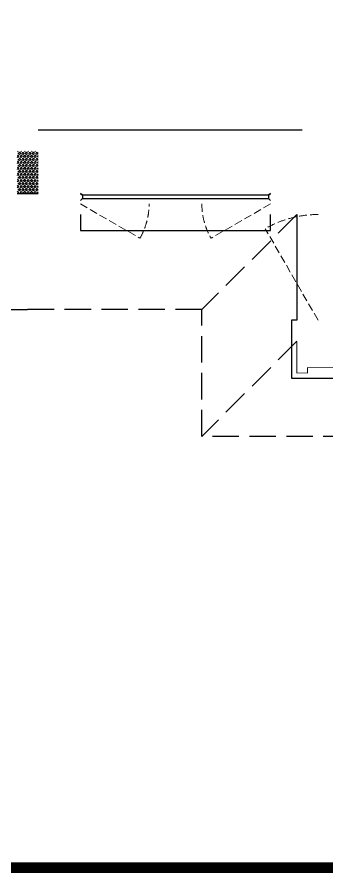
# Model space of a CAD drawing. Extents: x 2803505 to 5851001, y -1372902 to 24339.
# Drawn here: x 3669614 to 3672548, y -925904 to -917803 of the extents above; entities that cross this region are included whole.
import ezdxf

# ---------------------------------------------------------------- set-up
doc = ezdxf.new("R2010")
doc.units = 0
doc.header["$LTSCALE"] = 1000
doc.header["$MEASUREMENT"] = 0
doc.linetypes.add('DASH', pattern=[0.35, 0.25, -0.1])
doc.layers.get('0').update_dxf_attribs({"linetype": 'CONTINUOUS'})
for name, color, linetype in [('!!电气', 1, 'CONTINUOUS'), ('3-栏杆1', 252, 'CONTINUOUS'), ('3.5方案汇报，与郭总、侯月琴确定户型_t8$0$2020.03.04 -1安徽标准化洋房户型(UA）_t8_t8$0$看线', 154, 'CONTINUOUS'), ('保温', 6, 'CONTINUOUS'), ('卫生间', 6, 'CONTINUOUS'), ('看线', 185, 'CONTINUOUS')]:
    doc.layers.add(name, color=color, linetype=linetype)
doc.layers.add('WINDOW', color=146, linetype='CONTINUOUS', lineweight=20)
doc.layers.add('图框', color=147, linetype='CONTINUOUS', lineweight=20)

# ---------------------------------------------------------------- blocks, each defined once
blk = doc.blocks.new('A$C718F517F')
at = {"layer": '保温', "linetype": 'Continuous', "ltscale": 10}
h = blk.add_hatch(dxfattribs=at)
h.set_pattern_fill('HEX', color=251, scale=10, angle=90, style=0)
h.set_pattern_definition([(90, (-503782.455, -514000.21), (-16.49778, 1e-15), [9.525, -19.05]), (210, (-503782.455, -514000.21), (8.24889, -14.2874966), [9.525, -19.05]), (150, (-503782.455, -513990.684), (-8.24889, -14.2874966), [9.525, -19.05])])
h.paths.add_polyline_path([(0.1, 2048.3), (200.1, 2048.3), (200, 4900), (0, 4900)])
h = blk.add_hatch(dxfattribs=at)
h.set_pattern_fill('HEX', color=251, scale=10, angle=90, style=0)
h.set_pattern_definition([(90, (-503782.47, -516048.461), (-16.49778, 1e-15), [9.525, -19.05]), (210, (-503782.47, -516048.461), (8.24889, -14.2874966), [9.525, -19.05]), (150, (-503782.47, -516038.936), (-8.24889, -14.2874966), [9.525, -19.05])])
h.paths.add_polyline_path([(0.1, 0), (200.1, 0), (200.1, 398.3), (0.1, 398.3)])
at = {"layer": '保温', "color": 251, "linetype": 'ByBlock', "ltscale": 10}
blk.add_line((0, 0), (200, 0), dxfattribs=at)
blk = doc.blocks.new('A$C148B7D8E')
at = {"layer": '卫生间', "color": 252, "linetype": 'DASH'}
for p, q in [((22550, 0), (23450, -900)), ((22550, -1200), (23450, -2100))]:
    blk.add_line(p, q, dxfattribs=at)
blk.add_lwpolyline([(16100, 14000), (16100, 15400), (7700, 15400), (7700, 10800), (7300, 10800), (7300, 10000), (900, 10000), (900, 9000), (-900, 9000), (-900, -900), (1750, -900), (1750, -2100), (23450, -2100), (23450, -900), (25100, -900)], dxfattribs=at)
blk = doc.blocks.new('A$C66B635E3')
at = {"color": 252, "const_width": 8}
blk.add_lwpolyline([(27550, -100), (27550, -400), (27650, -400), (27650, -350), (28700, -350), (28700, -100)], dxfattribs=at)
at = {"layer": '3-栏杆1', "color": 252}
for p, q in [((25520.3, 1282.2), (25500, 1300)), ((25500, 1300), (25520.3, 1282.2)), ((27279.7, 1282.2), (27300, 1300)), ((27300, 1300), (27279.7, 1282.2)), ((25500, 1233.1), (25520.3, 1252.9)), ((27279.7, 1282.1), (25520.3, 1282.2)), ((25520.3, 1282.2), (25520.3, 1252.9)), ((25520.3, 1252.9), (27279.7, 1252.9)), ((27279.7, 1282.2), (27279.7, 1252.9)), ((27279.7, 1252.9), (27300, 1233.1)), ((27300, 1233.1), (27279.7, 1252.9))]:
    blk.add_line(p, q, dxfattribs=at)
at = {"layer": '3.5方案汇报，与郭总、侯月琴确定户型_t8$0$2020.03.04 -1安徽标准化洋房户型(UA）_t8_t8$0$看线', "color": 252, "ltscale": 10}
blk.add_line((27600, 1900), (25100, 1900), dxfattribs=at)
at = {"layer": 'WINDOW', "color": 252, "linetype": 'DASH', "ltscale": 0.3}
for points in [[(25500, 1200), (26063.1, 875.4, 0.131485), (26150, 1200)], [(27300, 1200), (26736.9, 875.4, -0.131485), (26650, 1200)], [(27750, 100), (27250, 966, -0.131652), (27750, 1100)]]:
    blk.add_lwpolyline(points, format="xyb", dxfattribs=at)
at = {"layer": '看线', "color": 252, "ltscale": 0.5}
for points in [[(25500, 1100), (25500, 950), (27300, 950), (27300, 1100)], [(27550, 1100), (27550, 100)]]:
    blk.add_lwpolyline(points, dxfattribs=at)
at = {"layer": '看线', "color": 252}
blk.add_lwpolyline([(27550, 100), (27500, 100), (27500, -450), (28750, -450), (28750, -250)], dxfattribs=at)
at = {"color": 252}
for name, p in [('A$C148B7D8E', (-100, 1100)), ('A$C718F517F', (24900, 1300))]:
    blk.add_blockref(name, p, dxfattribs=at)
at = {"color": 252, "xscale": -1}
blk.add_blockref('A$C148B7D8E', (50100, 1100), dxfattribs=at)

msp = doc.modelspace()

# ---------------------------------------------------------------- linework, layer by layer
at = {"layer": '图框', "const_width": 100}
msp.add_lwpolyline([(3713511.1, -925853.6), (3713511.1, -868453.6), (3632911.1, -868453.6), (3632911.1, -925853.6)], close=True, dxfattribs=at)

# ---------------------------------------------------------------- block references
at = {"layer": '!!电气'}
msp.add_blockref('A$C66B635E3', (3644713.6, -920772), dxfattribs=at)

doc.saveas('drawing.dxf')
